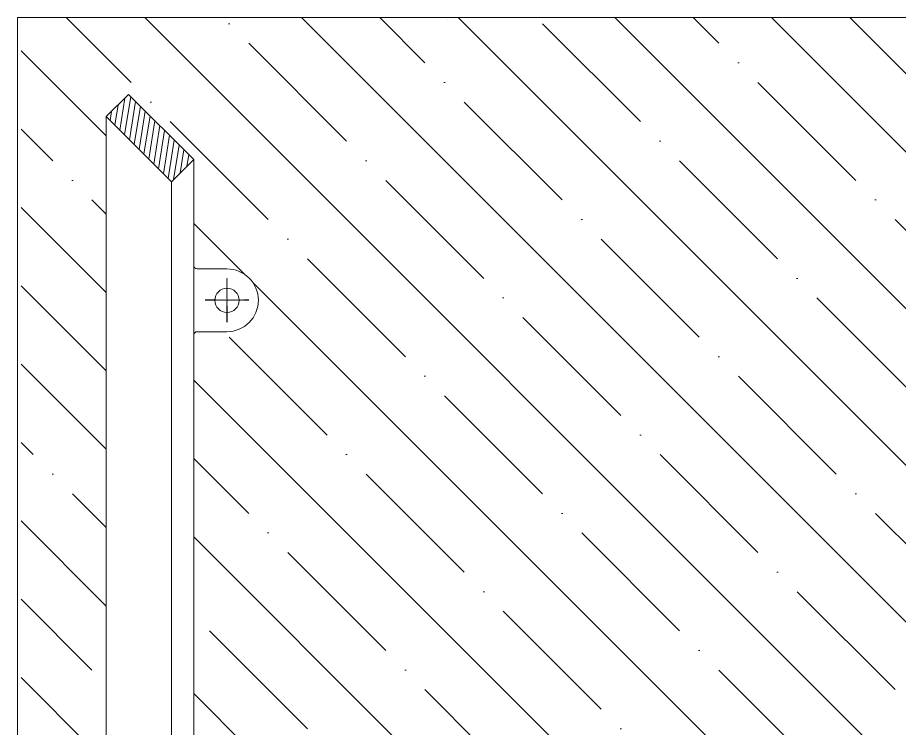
# Model space of a CAD drawing. Header units: millimetres. Extents: x 9226 to 17655, y 3085 to 7285.
# Drawn here: x 13351 to 13856, y 4256 to 4663 of the extents above; entities that cross this region are included whole.
import ezdxf

# ---------------------------------------------------------------- set-up
doc = ezdxf.new("R2010")
doc.units = ezdxf.units.MM
doc.header["$LTSCALE"] = 0.3
doc.linetypes.add('DashDot', pattern=[15, 9, -3, 0, -3])
doc.layers.add('POSTAVY ATD', color=8, linetype='Continuous')
doc.layers.add('SRAFY', color=251, linetype='Continuous', lineweight=13)

msp = doc.modelspace()

# ---------------------------------------------------------------- hatches: boundary and pattern name
at = {"layer": 'SRAFY'}
h = msp.add_hatch(dxfattribs=at)
h.set_pattern_fill('ANSI35', color=256, scale=10, angle=90)
h.set_pattern_definition([(135, (697.66, 4906.73), (-44.90128, -44.90128), []), (135, (697.66, 4951.63), (-44.90128, -44.90128), [79.375, -15.875, 0, -15.875])])
h.paths.add_polyline_path([(14150.57, 3963.29), (14150.57, 4663.29), (13352.91, 4663.29), (13352.91, 3963.36), (13352.98, 3963.29)])
h.paths.add_polyline_path([(13451.83, 4145.29, 0.414214), (13453.83, 4143.29), (13470.91, 4143.29, -1), (13470.91, 4107.29), (13453.83, 4107.29, 0.414214), (13451.83, 4105.29), (13451.83, 4032.65), (13414.47, 3995.29), (13401.74, 4008.02), (13401.72, 4606.58), (13401.74, 4606.57), (13414.47, 4619.29), (13451.83, 4581.94), (13451.83, 4521.29, 0.414214), (13453.83, 4519.29), (13470.91, 4519.29, -1), (13470.91, 4483.29), (13453.83, 4483.29, 0.414214), (13451.83, 4481.29)], flags=16)
h.paths.add_polyline_path([(14051.66, 4481.29, 0.414214), (14049.66, 4483.29), (14032.57, 4483.29, -1), (14032.57, 4519.29), (14049.66, 4519.29, 0.414214), (14051.66, 4521.29), (14051.66, 4581.94), (14089.01, 4619.29), (14101.76, 4606.55), (14101.74, 4008.02), (14089.01, 3995.29), (14051.66, 4032.65), (14051.66, 4105.29, 0.414214), (14049.66, 4107.29), (14032.57, 4107.29, -1), (14032.57, 4143.29), (14049.66, 4143.29, 0.414214), (14051.66, 4145.29)], flags=16)
h.paths.add_polyline_path([(13477.91, 4125.29, -1), (13463.91, 4125.29, -1)], flags=0)
h.paths.add_polyline_path([(14039.57, 4125.29, -1), (14025.57, 4125.29, -1)], flags=0)
h.paths.add_polyline_path([(13463.91, 4501.29, -1), (13477.91, 4501.29, -1)], flags=0)
h.paths.add_polyline_path([(14025.57, 4501.29, -1), (14039.57, 4501.29, -1)], flags=0)

# ---------------------------------------------------------------- linework, layer by layer
at = {"lineweight": 15}
for p, q in [((13414.47, 4619.29), (13401.72, 4606.55)), ((13414.47, 4619.29), (13451.83, 4581.94)), ((13401.72, 4606.55), (13401.74, 4008.02)), ((13401.74, 4606.57), (13439.1, 4569.21)), ((13451.83, 4581.94), (13439.1, 4569.21)), ((13451.83, 4581.94), (13451.83, 4032.65)), ((13439.1, 4569.21), (13439.1, 4045.38)), ((13470.91, 4519.29), (13453.83, 4519.29)), ((13470.91, 4483.29), (13453.83, 4483.29))]:
    msp.add_line(p, q, dxfattribs=at)
at = {"color": 0, "linetype": 'DashDot', "ltscale": 0.1}
for p, q in [((13470.91, 4513.79), (13470.91, 4488.79)), ((13483.41, 4501.29), (13458.41, 4501.29))]:
    msp.add_line(p, q, dxfattribs=at)
at = {"lineweight": 15}
msp.add_circle((13470.91, 4501.29), 7, dxfattribs=at)
for centre, radius, start, end in [((13453.83, 4521.29), 2, 180, 270), ((13470.91, 4501.29), 18, 270, 90), ((13453.83, 4481.29), 2, 90, 180)]:
    msp.add_arc(centre, radius, start, end, dxfattribs=at)
at = {"layer": 'POSTAVY ATD', "lineweight": 5}
for p, q in [((14150.57, 4663.29), (13350.94, 4663.29)), ((13350.94, 4663.29), (13350.94, 3963.29))]:
    msp.add_line(p, q, dxfattribs=at)
at = {"layer": 'SRAFY', "linetype": 'Continuous', "lineweight": 15}
msp.add_line((13597.06, 4662.14), (13597.06, 4662.14), dxfattribs=at)
at = {"layer": 'SRAFY', "linetype": 'Continuous'}
for p, q in [((13406.69, 4601.61), (13408.56, 4613.38)), ((13409.47, 4598.84), (13412.38, 4617.2)), ((13412.24, 4596.06), (13415.73, 4618.04)), ((13415.02, 4593.29), (13418.5, 4615.26)), ((13403.92, 4604.39), (13404.74, 4609.56)), ((13417.79, 4590.51), (13421.28, 4612.49)), ((13420.57, 4587.74), (13424.05, 4609.71)), ((13423.35, 4584.96), (13426.83, 4606.94)), ((13426.12, 4582.19), (13429.6, 4604.16)), ((13428.9, 4579.41), (13432.38, 4601.39)), ((13431.67, 4576.64), (13435.15, 4598.61)), ((13434.45, 4573.86), (13437.93, 4595.84)), ((13437.22, 4571.09), (13440.7, 4593.06)), ((13440.33, 4570.45), (13443.48, 4590.29)), ((13444.15, 4574.27), (13446.25, 4587.51)), ((13447.97, 4578.09), (13449.03, 4584.74)), ((13451.79, 4581.91), (13451.8, 4581.96))]:
    msp.add_line(p, q, dxfattribs=at)

doc.saveas('drawing.dxf')
